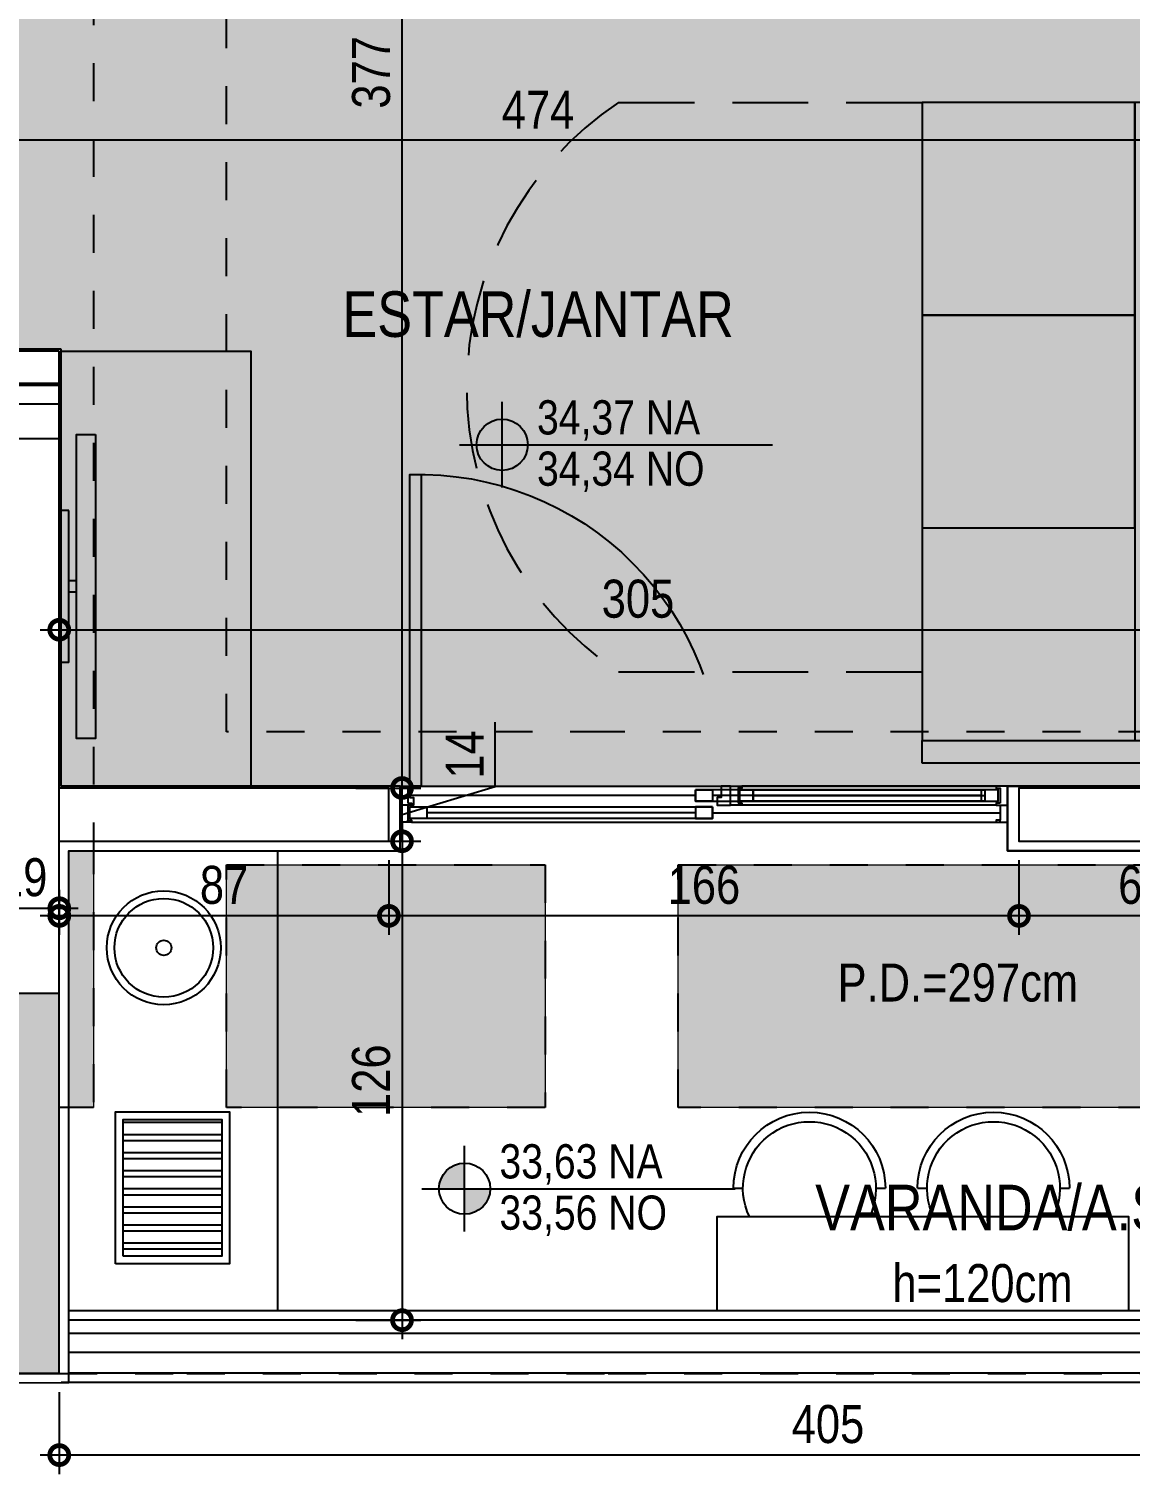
# Model space of a CAD drawing. Header units: metres. Extents: x -23 to 570, y -54 to 184.
# Drawn here: x 9.52 to 12.421, y -53.265 to -49.46 of the extents above; entities that cross this region are included whole.
import ezdxf
from ezdxf.enums import TextEntityAlignment as Align
from ezdxf.xclip import XClip

# ---------------------------------------------------------------- set-up
doc = ezdxf.new("R2010")
doc.units = ezdxf.units.M
doc.header["$XCLIPFRAME"] = 0
doc.header["$PDMODE"] = 35
doc.linetypes.add('DASHEDX2', pattern=[1.5, 1, -0.5])
doc.linetypes.add('PUC$0$DASHEDX2', pattern=[1.5, 1, -0.5])
for name, color, linetype in [('1', 232, 'DASHEDX2'), ('4', 2, 'Continuous'), ('ARQ-DIM', 2, 'Continuous'), ('ARQ-SIM', 1, 'Continuous'), ('ARQ-TXT', 2, 'Continuous'), ('PUC$0$ARQ-ALV ACAB', 4, 'Continuous'), ('PUC$0$ARQ-ALV OSSO', 5, 'Continuous'), ('PUC$0$ARQ-AUX', 7, 'Continuous'), ('PUC$0$ARQ-AUX1 @ 1', 1, 'Continuous'), ('PUC$0$ARQ-AUX2', 2, 'Continuous'), ('PUC$0$ARQ-CAX @ 1', 1, 'Continuous'), ('PUC$0$ARQ-MOB', 7, 'Continuous'), ('PUC$0$ARQ-MOB @ 1', 7, 'Continuous'), ('PUC$0$ARQ-PRJ', 7, 'PUC$0$DASHEDX2')]:
    doc.layers.add(name, color=color, linetype=linetype)
doc.layers.add('PUC$0$ARQ-FORRO', color=9, linetype='Continuous', lineweight=5)
doc.styles.add('Adesa', font='ARIALN.TTF')
doc.dimstyles.new('ADESA 1-0050', dxfattribs={"dimtxt": 0.1, "dimasz": 0.1, "dimexe": 0.05, "dimexo": 0.05, "dimgap": 0.03, "dimtad": 1, "dimdec": 1, "dimlfac": 100, "dimzin": 12, "dimtxsty": 'Adesa', "dimblk": 'DOTSMALL', "dimcen": 1, "dimdle": 0.05, "dimclrd": 1, "dimclre": 1, "dimclrt": 256, "dimazin": 3, "dimtm": 1e-09, "dimtfac": 1, "dimtdec": 1, "dimtmove": 1, "dimatfit": 0, "dimldrblk": 'DOTSMALL', "dimfxl": 0.8, "dimtvp": 2, "dimtolj": 1, "dimtzin": 0, "dimarcsym": 0})

# ---------------------------------------------------------------- blocks, each defined once
blk = doc.blocks.new('_DotSmall')
at = {"color": 0, "linetype": 'ByBlock', "const_width": 0.5}
blk.add_lwpolyline([(-0.0625, 0, 1), (0.0625, 0, 1)], format="xyb", close=True, dxfattribs=at)
blk = doc.blocks.new('*D493')
at = {"layer": 'ARQ-DIM', "color": 1, "lineweight": -2, "transparency": 16777216}
for p, q in [((13.65, -52.9792), (13.65, -53.2653)), ((9.6, -53.05), (9.6, -53.2653)), ((13.7, -53.2153), (9.55, -53.2153))]:
    blk.add_line(p, q, dxfattribs=at)
at = {"layer": 'Defpoints', "color": 0, "transparency": 16777216}
for p in [(13.65, -52.9292, 0), (9.6, -53, 0), (9.6, -53.2153)]:
    blk.add_point(p, dxfattribs=at)
at = {"layer": 'ARQ-DIM', "color": 1, "lineweight": -2, "transparency": 16777216, "xscale": 0.1, "yscale": 0.1, "zscale": 0.1, "rotation": 180}
blk.add_blockref('_DotSmall', (9.6, -53.2153), dxfattribs=at)
at = {"layer": 'ARQ-DIM', "color": 1, "lineweight": -2, "transparency": 16777216, "xscale": 0.1, "yscale": 0.1, "zscale": 0.1}
blk.add_blockref('_DotSmall', (13.65, -53.2153), dxfattribs=at)
at = {"layer": 'ARQ-DIM', "transparency": 16777216, "insert": (11.625, -53.1342), "char_height": 0.1, "attachment_point": 5, "style": 'Adesa'}
blk.add_mtext('\\A1;405', dxfattribs=at)
blk = doc.blocks.new('*D664')
at = {"layer": 'ARQ-DIM', "color": 1, "lineweight": -2, "transparency": 16777216}
for p, q in [((12.1282, -51.6488), (12.1282, -51.8455)), ((12.7782, -51.6488), (12.7782, -51.8455)), ((12.8282, -51.7955), (12.0782, -51.7955))]:
    blk.add_line(p, q, dxfattribs=at)
at = {"layer": 'Defpoints', "color": 0, "transparency": 16777216}
for p in [(12.1282, -51.5988, 0), (12.7782, -51.5988, 0), (12.1282, -51.7955)]:
    blk.add_point(p, dxfattribs=at)
at = {"layer": 'ARQ-DIM', "color": 1, "lineweight": -2, "transparency": 16777216, "xscale": 0.1, "yscale": 0.1, "zscale": 0.1, "rotation": 180}
blk.add_blockref('_DotSmall', (12.1282, -51.7955), dxfattribs=at)
at = {"layer": 'ARQ-DIM', "color": 1, "lineweight": -2, "transparency": 16777216, "xscale": 0.1, "yscale": 0.1, "zscale": 0.1}
blk.add_blockref('_DotSmall', (12.7782, -51.7955), dxfattribs=at)
at = {"layer": 'ARQ-DIM', "transparency": 16777216, "insert": (12.4532, -51.7145), "char_height": 0.1, "attachment_point": 5, "style": 'Adesa'}
blk.add_mtext('\\A1;65', dxfattribs=at)
blk = doc.blocks.new('*D665')
at = {"layer": 'ARQ-DIM', "color": 1, "lineweight": -2, "transparency": 16777216}
for p, q in [((10.4682, -51.6488), (10.4682, -51.8455)), ((12.1282, -51.6488), (12.1282, -51.8455)), ((12.1782, -51.7955), (10.4182, -51.7955))]:
    blk.add_line(p, q, dxfattribs=at)
at = {"layer": 'Defpoints', "color": 0, "transparency": 16777216}
for p in [(10.4682, -51.5988, 0), (12.1282, -51.5988, 0), (10.4682, -51.7955)]:
    blk.add_point(p, dxfattribs=at)
at = {"layer": 'ARQ-DIM', "color": 1, "lineweight": -2, "transparency": 16777216, "xscale": 0.1, "yscale": 0.1, "zscale": 0.1, "rotation": 180}
blk.add_blockref('_DotSmall', (10.4682, -51.7955), dxfattribs=at)
at = {"layer": 'ARQ-DIM', "color": 1, "lineweight": -2, "transparency": 16777216, "xscale": 0.1, "yscale": 0.1, "zscale": 0.1}
blk.add_blockref('_DotSmall', (12.1282, -51.7955), dxfattribs=at)
at = {"layer": 'ARQ-DIM', "transparency": 16777216, "insert": (11.2982, -51.7145), "char_height": 0.1, "attachment_point": 5, "style": 'Adesa'}
blk.add_mtext('\\A1;166', dxfattribs=at)
blk = doc.blocks.new('*D666')
at = {"layer": 'ARQ-DIM', "color": 1, "lineweight": -2, "transparency": 16777216}
for p, q in [((10.4682, -51.6488), (10.4682, -51.8455)), ((9.6001, -51.7272), (9.6001, -51.8455)), ((10.5182, -51.7955), (9.5501, -51.7955))]:
    blk.add_line(p, q, dxfattribs=at)
at = {"layer": 'Defpoints', "color": 0, "transparency": 16777216}
for p in [(10.4682, -51.5988, 0), (9.6001, -51.6772, 0), (9.6001, -51.7955)]:
    blk.add_point(p, dxfattribs=at)
at = {"layer": 'ARQ-DIM', "color": 1, "lineweight": -2, "transparency": 16777216, "xscale": 0.1, "yscale": 0.1, "zscale": 0.1, "rotation": 180}
blk.add_blockref('_DotSmall', (9.6001, -51.7955), dxfattribs=at)
at = {"layer": 'ARQ-DIM', "color": 1, "lineweight": -2, "transparency": 16777216, "xscale": 0.1, "yscale": 0.1, "zscale": 0.1}
blk.add_blockref('_DotSmall', (10.4682, -51.7955), dxfattribs=at)
at = {"layer": 'ARQ-DIM', "transparency": 16777216, "insert": (10.0341, -51.7145), "char_height": 0.1, "attachment_point": 5, "style": 'Adesa'}
blk.add_mtext('\\A1;87', dxfattribs=at)
blk = doc.blocks.new('*D667')
at = {"layer": 'ARQ-DIM', "color": 1, "lineweight": -2, "transparency": 16777216}
for p, q in [((9.41, -51.7272), (9.41, -51.8254)), ((9.6001, -51.7272), (9.6001, -51.8254)), ((9.36, -51.7754), (9.6501, -51.7754))]:
    blk.add_line(p, q, dxfattribs=at)
at = {"layer": 'Defpoints', "color": 0, "transparency": 16777216}
for p in [(9.41, -51.6772, 0), (9.6001, -51.6772, 0), (9.6001, -51.7754)]:
    blk.add_point(p, dxfattribs=at)
at = {"layer": 'ARQ-DIM', "color": 1, "lineweight": -2, "transparency": 16777216, "xscale": 0.1, "yscale": 0.1, "zscale": 0.1, "rotation": 180}
blk.add_blockref('_DotSmall', (9.41, -51.7754), dxfattribs=at)
at = {"layer": 'ARQ-DIM', "color": 1, "lineweight": -2, "transparency": 16777216, "xscale": 0.1, "yscale": 0.1, "zscale": 0.1}
blk.add_blockref('_DotSmall', (9.6001, -51.7754), dxfattribs=at)
at = {"layer": 'ARQ-DIM', "transparency": 16777216, "insert": (9.505, -51.6943), "char_height": 0.1, "attachment_point": 5, "style": 'Adesa'}
blk.add_mtext('\\A1;19', dxfattribs=at)
blk = doc.blocks.new('*D692')
at = {"layer": 'ARQ-DIM', "color": 1, "lineweight": -2, "transparency": 16777216}
for p, q in [((7.9011, -49.4283), (7.9011, -49.803)), ((12.6382, -49.7988), (12.6382, -49.703)), ((12.6882, -49.753), (7.8511, -49.753))]:
    blk.add_line(p, q, dxfattribs=at)
at = {"layer": 'Defpoints', "color": 0, "transparency": 16777216}
for p in [(7.9011, -49.3783), (7.9011, -49.753), (12.6382, -49.8488, 0)]:
    blk.add_point(p, dxfattribs=at)
at = {"layer": 'ARQ-DIM', "color": 1, "lineweight": -2, "transparency": 16777216, "xscale": 0.1, "yscale": 0.1, "zscale": 0.1, "rotation": 180}
blk.add_blockref('_DotSmall', (7.9011, -49.753), dxfattribs=at)
at = {"layer": 'ARQ-DIM', "color": 1, "lineweight": -2, "transparency": 16777216, "xscale": 0.1, "yscale": 0.1, "zscale": 0.1}
blk.add_blockref('_DotSmall', (12.6382, -49.753), dxfattribs=at)
at = {"layer": 'ARQ-DIM', "transparency": 16777216, "insert": (10.8612, -49.673), "char_height": 0.1, "attachment_point": 5, "style": 'Adesa'}
blk.add_mtext('\\A1;474', dxfattribs=at)
blk = doc.blocks.new('*D700')
at = {"layer": 'ARQ-DIM', "color": 1, "lineweight": -2, "transparency": 16777216}
for p, q in [((10.5029, -51.5088), (10.5029, -47.64)), ((10.3808, -47.69), (10.5529, -47.69)), ((10.3808, -51.4588), (10.5529, -51.4588))]:
    blk.add_line(p, q, dxfattribs=at)
at = {"layer": 'Defpoints', "color": 0, "transparency": 16777216}
for p in [(10.3308, -47.69, 0), (10.5029, -47.69), (10.3308, -51.4588, 0)]:
    blk.add_point(p, dxfattribs=at)
at = {"layer": 'ARQ-DIM', "color": 1, "lineweight": -2, "transparency": 16777216, "xscale": 0.1, "yscale": 0.1, "zscale": 0.1}
for p, rotation in [((10.5029, -47.69), 90), ((10.5029, -51.4588), 270)]:
    blk.add_blockref('_DotSmall', p, dxfattribs=dict(at, rotation=rotation))
at = {"layer": 'ARQ-DIM', "transparency": 16777216, "insert": (10.4219, -49.5744), "char_height": 0.1, "attachment_point": 5, "rotation": 90, "style": 'Adesa'}
blk.add_mtext('\\A1;377', dxfattribs=at)
blk = doc.blocks.new('*D701')
at = {"layer": 'ARQ-DIM', "color": 1, "lineweight": -2, "transparency": 16777216}
for p, q in [((10.7485, -51.4551), (10.7485, -51.2856)), ((10.5029, -51.4588), (10.5029, -51.3588)), ((10.3808, -51.4588), (10.5529, -51.4588)), ((10.5029, -51.5288), (10.7485, -51.4551)), ((10.5029, -51.5988), (10.5029, -51.4588)), ((10.5029, -51.5988), (10.5029, -51.4588)), ((10.3808, -51.5988), (10.5529, -51.5988)), ((10.5029, -51.5988), (10.5029, -51.6988))]:
    blk.add_line(p, q, dxfattribs=at)
at = {"layer": 'Defpoints', "color": 0, "transparency": 16777216}
for p in [(10.3308, -51.4588, 0), (10.5029, -51.4588), (10.3308, -51.5988, 0)]:
    blk.add_point(p, dxfattribs=at)
at = {"layer": 'ARQ-DIM', "color": 1, "lineweight": -2, "transparency": 16777216, "xscale": 0.1, "yscale": 0.1, "zscale": 0.1}
for p, rotation in [((10.5029, -51.4588), 270), ((10.5029, -51.5988), 90)]:
    blk.add_blockref('_DotSmall', p, dxfattribs=dict(at, rotation=rotation))
at = {"layer": 'ARQ-DIM', "transparency": 16777216, "insert": (10.6683, -51.3704), "char_height": 0.1, "attachment_point": 5, "rotation": 90, "style": 'Adesa'}
blk.add_mtext('\\A1;14', dxfattribs=at)
blk = doc.blocks.new('*D702')
at = {"layer": 'ARQ-DIM', "color": 1, "lineweight": -2, "transparency": 16777216}
for p, q in [((10.5029, -51.5488), (10.5029, -52.91)), ((10.3808, -51.5988), (10.5529, -51.5988)), ((10.3808, -52.86), (10.5529, -52.86))]:
    blk.add_line(p, q, dxfattribs=at)
at = {"layer": 'Defpoints', "color": 0, "transparency": 16777216}
for p in [(10.3308, -51.5988, 0), (10.3308, -52.86, 0), (10.5029, -52.86)]:
    blk.add_point(p, dxfattribs=at)
at = {"layer": 'ARQ-DIM', "color": 1, "lineweight": -2, "transparency": 16777216, "xscale": 0.1, "yscale": 0.1, "zscale": 0.1}
for p, rotation in [((10.5029, -51.5988), 90), ((10.5029, -52.86), 270)]:
    blk.add_blockref('_DotSmall', p, dxfattribs=dict(at, rotation=rotation))
at = {"layer": 'ARQ-DIM', "transparency": 16777216, "insert": (10.4219, -52.2294), "char_height": 0.1, "attachment_point": 5, "rotation": 90, "style": 'Adesa'}
blk.add_mtext('\\A1;126', dxfattribs=at)
blk = doc.blocks.new('*D712')
at = {"layer": 'ARQ-DIM', "color": 1, "lineweight": -2, "transparency": 16777216}
for p, q in [((9.6, -51.4088), (9.6, -50.9921)), ((12.649, -51.4088), (12.649, -50.9921)), ((9.55, -51.0421), (12.699, -51.0421))]:
    blk.add_line(p, q, dxfattribs=at)
at = {"layer": 'Defpoints', "color": 0, "transparency": 16777216}
for p in [(12.649, -51.0421), (9.6, -51.4588, 0), (12.649, -51.4588)]:
    blk.add_point(p, dxfattribs=at)
at = {"layer": 'ARQ-DIM', "color": 1, "lineweight": -2, "transparency": 16777216, "xscale": 0.1, "yscale": 0.1, "zscale": 0.1, "rotation": 180}
blk.add_blockref('_DotSmall', (9.6, -51.0421), dxfattribs=at)
at = {"layer": 'ARQ-DIM', "color": 1, "lineweight": -2, "transparency": 16777216, "xscale": 0.1, "yscale": 0.1, "zscale": 0.1}
blk.add_blockref('_DotSmall', (12.649, -51.0421), dxfattribs=at)
at = {"layer": 'ARQ-DIM', "transparency": 16777216, "insert": (11.1245, -50.961), "char_height": 0.1, "attachment_point": 5, "style": 'Adesa'}
blk.add_mtext('\\A1;305', dxfattribs=at)
blk = doc.blocks.new('NipAcOs')
at = {"layer": 'ARQ-SIM'}
h = blk.add_hatch(color=256, dxfattribs=at)
h.dxf.hatch_style = 1
h.paths.add_polyline_path([(0, 0.15, 0.414214), (-0.15, 0), (0, 0)])
h.paths.add_polyline_path([(0.15, 0), (0, 0), (0, -0.15, 0.414214)])
for p, q in [((0, -0.25), (0, 0.25)), ((-0.25, 0), (0.15, 0)), ((0.15, 0), (1.5834, 0))]:
    blk.add_line(p, q, dxfattribs=at)
blk.add_circle((0, 0), 0.15, dxfattribs=at)
at = {"style": 'Adesa'}
for p in [(0.204, 0.06), (0.204, -0.24)]:
    blk.add_attdef('000,00', p, '', height=0.2, dxfattribs=at)
blk = doc.blocks.new('*U2430')
at = {"color": 0, "linetype": 'ByBlock', "ltscale": 0.5}
for points in [[(0.02, -0.045), (0.03, -0.045), (0.03, -0.05), (0.02, -0.05), (0.02, -0.09), (0.03, -0.09), (0.03, -0.095), (0.02, -0.095), (0.02, -0.09), (0.03, -0.09), (0.03, -0.095), (0, -0.095), (0, 0), (0.03, 0), (0.03, -0.005), (0.02, -0.005), (0.02, -0.045)], [(1.58, -0.045), (1.57, -0.045), (1.57, -0.05), (1.58, -0.05), (1.58, -0.09), (1.57, -0.09), (1.57, -0.095), (1.58, -0.095), (1.58, -0.09), (1.57, -0.09), (1.57, -0.095), (1.6, -0.095), (1.6, 0), (1.57, 0), (1.57, -0.005), (1.58, -0.005), (1.58, -0.045)], [(0.025, -0.01), (0.07, -0.01), (0.07, -0.04), (0.025, -0.04)], [(0.8225, -0.01), (0.7775, -0.01), (0.7775, -0.04), (0.8225, -0.04)], [(0.7775, -0.055), (0.8225, -0.055), (0.8225, -0.085), (0.7775, -0.085)], [(1.575, -0.055), (1.53, -0.055), (1.53, -0.085), (1.575, -0.085)]]:
    blk.add_lwpolyline(points, close=True, dxfattribs=at)
at = {"color": 8, "linetype": 'ByBlock', "ltscale": 0.5}
for points in [[(1.57, 0), (0.03, 0)], [(0.8225, -0.025), (1.58, -0.025)], [(0.7775, -0.07), (0.02, -0.07)], [(1.57, -0.095), (0.03, -0.095)]]:
    blk.add_lwpolyline(points, dxfattribs=at)
at = {"color": 7, "linetype": 'ByBlock', "ltscale": 0.5}
for points in [[(0.8225, -0.01), (0.8225, -0.04), (0.025, -0.04), (0.025, -0.01)], [(0.7775, -0.055), (0.7775, -0.085), (1.575, -0.085), (1.575, -0.055)]]:
    blk.add_lwpolyline(points, close=True, dxfattribs=at)
for points in [[(0.07, -0.025), (0.7775, -0.025)], [(0.8225, -0.07), (1.53, -0.07)]]:
    blk.add_lwpolyline(points, dxfattribs=at)
blk = doc.blocks.new('PUC$0$pl apto tipo 3 puc')
at = {"layer": 'PUC$0$ARQ-ALV ACAB'}
for p, q in [((-13.6341, 3.0254), (-9.6141, 3.0254, 0)), ((-9.6341, 2.8354, 0), (-13.6341, 2.8354))]:
    blk.add_line(p, q, dxfattribs=at)
at = {"layer": 'PUC$0$ARQ-ALV ACAB', "elevation": 0}
blk.add_lwpolyline([(-9.2623, 3.0266), (-9.6341, 3.0254), (-9.6341, 1.625), (-10.5072, 1.625), (-10.5072, 1.455), (-9.614, 1.455), (-9.614, 0.395), (-8.48, 0.395), (-8.48, -0.0782), (-8.33, -0.0782), (-8.33, 0.545), (-9.254, 0.545), (-9.254, 2.8554)], dxfattribs=at)
blk.add_lwpolyline([(-12.8122, 0.9361), (-12.8672, 0.9361), (-12.8672, 0.7661), (-12.7922, 0.7661), (-12.7922, -0.1638), (-12.6422, -0.1638), (-12.6422, 1.455), (-12.1072, 1.455), (-12.1072, 1.625), (-12.8122, 1.625)], close=True, dxfattribs=at)
at = {"layer": 'PUC$0$ARQ-ALV OSSO'}
for p, q in [((-9.2573, 3.0004, 0), (-9.6091, 3.0004, 0)), ((-9.6091, 3.0004, 0), (-9.6091, 1.6, 0)), ((-9.609, 1.6, 0), (-10.4772, 1.6, 0)), ((-10.4772, 1.6, 0), (-10.4772, 1.46, 0)), ((-9.6091, 1.6, 0), (-9.6091, 1.6, 0)), ((-10.4772, 1.46, 0), (-9.609, 1.46, 0)), ((-9.609, 0.4), (-8.475, 0.4, 0))]:
    blk.add_line(p, q, dxfattribs=at)
blk.add_lwpolyline([(-9.609, 2.0012), (-9.609, 0.4)], dxfattribs=at)
at = {"layer": 'PUC$0$ARQ-ALV OSSO', "elevation": 0}
blk.add_lwpolyline([(-12.7872, 0.9111), (-12.8372, 0.9111), (-12.8372, 0.7711), (-12.7872, 0.7711), (-12.7872, -0.1588), (-12.6472, -0.1588), (-12.6472, 1.46), (-12.1372, 1.46), (-12.1372, 1.6), (-12.7872, 1.6)], close=True, dxfattribs=at)
blk.add_lwpolyline([(-9.259, 0.54), (-9.609, 0.54)], dxfattribs=at)
at = {"layer": 'PUC$0$ARQ-AUX', "elevation": 0}
for points in [[(-13.6341, 3.0004), (-9.6341, 3.0004)], [(-9.6341, 2.8604), (-13.6341, 2.8604)]]:
    blk.add_lwpolyline(points, dxfattribs=at)
at = {"layer": 'PUC$0$ARQ-AUX2', "elevation": 0}
for points in [[(-9.6341, 2.9454), (-13.6341, 2.9454)], [(-9.6341, 2.8954), (-13.6341, 2.8954)]]:
    blk.add_lwpolyline(points, dxfattribs=at)
at = {"layer": 'PUC$0$ARQ-AUX1 @ 1', "xscale": -1, "rotation": 180}
blk.add_blockref('*U2430', (-12.1072, 1.455, 0), dxfattribs=at)
blk = doc.blocks.new('*U2451')
for points in [[(-0.025, -0.1), (0, -0.1), (0, -0.07), (0.01, -0.07), (0.01, -0.05), (-0.025, -0.05), (-0.025, -0.1)], [(0.845, -0.1), (0.82, -0.1), (0.82, -0.07), (0.81, -0.07), (0.81, -0.05), (0.845, -0.05), (0.845, -0.1)], [(0, -0.1), (0, -0.9204), (0.03, -0.9204), (0.03, -0.1)]]:
    blk.add_lwpolyline(points, close=True)
at = {"layer": 'PUC$0$ARQ-PRJ'}
blk.add_arc((0.0237, -0.1242), 0.7967, 268.2987, 1.7401, dxfattribs=at)
blk = doc.blocks.new('*U2452')
at = {"color": 0, "linetype": 'ByBlock', "ltscale": 0.5}
for points in [[(0.02, -0.045), (0.02, -0.045), (0.02, -0.045), (0.02, -0.045), (0.02, -0.045), (0.02, -0.045), (0.02, -0.045), (0.02, -0.045), (0.02, -0.045), (0.03, -0.045), (0.03, -0.05), (0, -0.05), (0, 0), (0.03, 0), (0.03, -0.005), (0.02, -0.005), (0.02, -0.045)], [(0.71, -0.045), (0.71, -0.045), (0.71, -0.045), (0.71, -0.045), (0.71, -0.045), (0.71, -0.045), (0.71, -0.045), (0.71, -0.045), (0.71, -0.045), (0.7, -0.045), (0.7, -0.05), (0.73, -0.05), (0.73, 0), (0.7, 0), (0.7, -0.005), (0.71, -0.005), (0.71, -0.045)], [(0.025, -0.01), (0.06, -0.01), (0.06, -0.04), (0.025, -0.04)], [(0.705, -0.01), (0.67, -0.01), (0.67, -0.04), (0.705, -0.04)]]:
    blk.add_lwpolyline(points, close=True, dxfattribs=at)
at = {"color": 8, "linetype": 'ByBlock', "ltscale": 0.5}
for points in [[(0.7, 0), (0.03, 0)], [(0.7, -0.05), (0.03, -0.05)]]:
    blk.add_lwpolyline(points, dxfattribs=at)
at = {"color": 7, "linetype": 'ByBlock', "ltscale": 0.5}
blk.add_lwpolyline([(0.67, -0.01), (0.67, -0.04), (0.06, -0.04), (0.06, -0.01)], close=True, dxfattribs=at)
blk.add_lwpolyline([(0.06, -0.025), (0.67, -0.025)], dxfattribs=at)
blk = doc.blocks.new('PUC$0$ARQ-LAY-SOF')
at = {"layer": 'PUC$0$ARQ-MOB'}
for points in [[(0.2, 1.74), (0.2, 0.06), (0, 0.06), (0, 1.74)], [(0.76, 1.74), (0.76, 0.06), (0, 0.06), (0, 1.74)], [(0.76, 1.74), (0.76, 1.18), (0.2, 1.18), (0.2, 1.74)], [(0.76, 1.18), (0.76, 0.62), (0.2, 0.62), (0.2, 1.18)], [(0.76, 0), (0.76, 0.06), (0, 0.06), (0, 0)]]:
    blk.add_lwpolyline(points, close=True, dxfattribs=at)
blk = doc.blocks.new('*U2466')
for p, q in [((-0.2, -0.02), (-0.2, 0)), ((0.2, -0.02), (0.2, 0)), ((-0.015, -0.04), (-0.015, -0.02)), ((0.015, -0.04), (0.015, -0.02))]:
    blk.add_line(p, q)
for points in [[(0.2, 0), (-0.2, 0)], [(0.2, -0.02), (-0.2, -0.02)]]:
    blk.add_lwpolyline(points)
blk.add_lwpolyline([(-0.4, -0.09), (0.4, -0.09), (0.4, -0.04), (-0.4, -0.04)], close=True)
blk = doc.blocks.new('PUC$0$layout pcd puc 3')
at = {"layer": 'PUC$0$ARQ-MOB'}
h = blk.add_hatch(dxfattribs=at)
h.set_pattern_fill('ANSI32', color=256, scale=0.005, angle=405)
h.set_pattern_definition([(360, (-191.628796, 74.311636), (2e-17, 0.047625), []), (360, (-191.61292, 74.29576), (2e-17, 0.047625), [])])
h.paths.add_polyline_path([(4.4751, 0.1637), (4.4751, 0.5237), (4.2151, 0.5237), (4.2152, 0.1636)])
at = {"layer": 'PUC$0$ARQ-MOB', "extrusion": (-8.65313e-07, 4.32089e-06, 1), "elevation": 0}
blk.add_lwpolyline([(4.0501, 2.5467), (4.55, 2.5467), (4.55, 1.4012), (4.05, 1.4012)], close=True, dxfattribs=at)
at = {"layer": 'PUC$0$ARQ-MOB', "elevation": 0}
for points in [[(4.07, 1.2312), (4.62, 1.2312), (4.62, 0.02), (4.0701, 0.02)], [(4.1934, 0.1437), (4.1934, 0.5437), (4.4934, 0.5437), (4.4934, 0.1436)], [(4.2134, 0.1637), (4.2134, 0.5237), (4.4734, 0.5237), (4.4734, 0.1636)]]:
    blk.add_lwpolyline(points, close=True, dxfattribs=at)
at = {"layer": 'PUC$0$ARQ-MOB'}
for radius in [0.15, 0.13, 0.02]:
    blk.add_circle((4.3203, 0.9755, 0), radius, dxfattribs=at)
at = {"layer": 'PUC$0$ARQ-MOB', "color": 7, "extrusion": (-8.65313e-07, 4.32089e-06, 1), "xscale": -1}
blk.add_blockref('PUC$0$ARQ-LAY-SOF', (7.0782, 1.4615, 0), dxfattribs=at)
at = {"layer": 'PUC$0$ARQ-MOB @ 1', "xscale": -1.000000000000001, "rotation": 90}
blk.add_blockref('*U2466', (4.0501, 1.9268, 0), dxfattribs=at)
blk = doc.blocks.new('PUC$0$BCO')
at = {"layer": 'PUC$0$ARQ-MOB'}
blk.add_line((-0.1581, 0), (0.1581, 0), dxfattribs=at)
for points in [[(-0.2, -0.075), (-0.175, -0.075)], [(0.175, -0.075), (0.2, -0.075)]]:
    blk.add_lwpolyline(points, dxfattribs=at)
for radius, start, end in [(0.175, 154.6231, 25.3769), (0.2, 180, 0)]:
    blk.add_arc((0, -0.075), radius, start, end, dxfattribs=at)
blk = doc.blocks.new('PUC$0$pl forro pcd 3')
at = {"layer": 'PUC$0$ARQ-FORRO'}
h = blk.add_hatch(color=256, dxfattribs=at)
h.dxf.hatch_style = 1
h.paths.add_polyline_path([(1.8589, 1.4791), (3.7921, 1.4791), (3.7921, 1.0795), (6.8389, 1.0795), (6.8389, -1.5916), (5.0371, -1.5916), (5.0371, -0.6617), (4.8871, -0.6617), (4.8871, -2.2805), (1.8589, -2.2805), (1.8589, -1.13), (0.16, -1.13), (0.16, 0.0683), (1.8589, 0.0683)])
h = blk.add_hatch(color=256, dxfattribs=at)
h.dxf.hatch_style = 1
h.paths.add_polyline_path([(5.9617, -1.7616), (5.9616, -3.661), (6.8289, -3.6609), (6.8289, -2.0516), (6.1871, -2.0516), (6.187, -1.7616)])
h.paths.add_polyline_path([(3.484, -2.4875), (5.744, -2.4875), (5.744, -3.1267), (3.484, -3.1267)])
h.paths.add_polyline_path([(2.294, -2.4875), (3.134, -2.4875), (3.134, -3.1267), (2.294, -3.1267)])
h.paths.add_polyline_path([(6.5289, -2.7716), (6.7789, -2.7716), (6.7789, -3.0716), (6.5289, -3.0716)], flags=16)
h.paths.add_polyline_path([(1.944, -3.1267), (1.8789, -3.1267), (1.8789, -2.4505), (1.944, -2.4505)])
blk.add_lwpolyline([(1.8589, 1.4791), (3.7921, 1.4791), (3.7921, 1.0795), (6.8389, 1.0795), (6.8389, -1.5916), (5.0371, -1.5916), (5.0371, -0.6617), (4.8871, -0.6617), (4.8871, -2.2805), (1.8589, -2.2805), (1.8589, -1.13), (0.16, -1.13), (0.16, 0.0683), (1.8589, 0.0683)], close=True, dxfattribs=at)
at = {"layer": 'PUC$0$ARQ-FORRO', "elevation": 0}
for points in [[(1.944, -3.1267), (1.8789, -3.1267), (1.8789, -2.4505), (1.944, -2.4505)], [(2.294, -2.4875), (3.134, -2.4875), (3.134, -3.1267), (2.294, -3.1267)], [(3.484, -2.4875), (5.744, -2.4875), (5.744, -3.1267), (3.484, -3.1267)]]:
    blk.add_lwpolyline(points, close=True, dxfattribs=at)
blk = doc.blocks.new('PUC')
at = {"layer": 'PUC$0$ARQ-ALV ACAB', "elevation": 0}
for points in [[(9.605, -50.3033), (7.9061, -50.3033), (7.9061, -50.2733)], [(9.605, -51.4538), (9.605, -50.3033)], [(9.6251, -51.6238), (10.4982, -51.6238), (10.4982, -51.4588), (10.4982, -51.4538), (9.605, -51.4538)], [(12.8032, -51.6238), (12.0982, -51.6238), (12.0982, -51.4538), (12.4455, -51.4538)]]:
    blk.add_lwpolyline(points, dxfattribs=at)
at = {"layer": 'PUC$0$ARQ-ALV OSSO'}
for p, q in [((9.6, -52, 0), (9.6, -50.3083)), ((10.4682, -51.4588, 0), (9.6, -51.4588, 0)), ((10.4682, -51.5988, 0), (10.4682, -51.4588, 0)), ((9.6, -51.5988, 0), (10.4682, -51.5988, 0))]:
    blk.add_line(p, q, dxfattribs=at)
at = {"layer": 'PUC$0$ARQ-ALV OSSO', "elevation": 0}
for points in [[(9.6, -50.4483), (7.7611, -50.4483), (7.7611, -50.2783)], [(9.6, -50.3083), (7.9011, -50.3083), (7.9011, -50.2783)]]:
    blk.add_lwpolyline(points, dxfattribs=at)
at = {"layer": 'PUC$0$ARQ-ALV OSSO'}
blk.add_lwpolyline([(12.6382, -51.4588), (12.1282, -51.4588), (12.1282, -51.5988), (12.7782, -51.5988)], dxfattribs=at)
at = {"layer": 'PUC$0$ARQ-MOB', "elevation": 0}
blk.add_lwpolyline([(11.3332, -52.835), (11.3332, -52.5874), (12.4168, -52.5874), (12.4168, -52.835)], close=True, dxfattribs=at)
at = {"layer": 'PUC$0$ARQ-PRJ', "ltscale": 0.2, "elevation": 0}
blk.add_lwpolyline([(11.0732, -49.6535), (11.8732, -49.6535), (11.8732, -51.1535), (11.0732, -51.1535, -0.533333)], format="xyb", close=True, dxfattribs=at)
blk.add_lwpolyline([(11.0732, -49.6535), (11.8732, -49.6535), (11.8732, -51.1535), (11.0732, -51.1535, -0.533333)], format="xyb", close=True, dxfattribs=at)
at = {"layer": 'PUC$0$ARQ-ALV ACAB', "rotation": 180}
blk.add_blockref('PUC$0$pl apto tipo 3 puc', (-0.009, -49.9988, 0), dxfattribs=at)
at = {"layer": 'PUC$0$ARQ-CAX @ 1', "xscale": -1, "rotation": 180}
blk.add_blockref('*U2451', (10.5232, -51.5538, 0), dxfattribs=at)
at = {"layer": 'PUC$0$ARQ-CAX @ 1'}
blk.add_blockref('*U2452', (11.3682, -51.4538, 0), dxfattribs=at)
at = {"layer": 'PUC$0$ARQ-FORRO'}
blk.add_blockref('PUC$0$pl forro pcd 3', (7.7461, -49.1733, 0), dxfattribs=at)
at = {"layer": 'PUC$0$ARQ-MOB'}
blk.add_blockref('PUC$0$layout pcd puc 3', (5.555, -52.855, 0), dxfattribs=at)
at = {"layer": 'PUC$0$ARQ-MOB', "xscale": -1, "rotation": 180}
for p in [(11.5761, -52.5874, 0), (12.061, -52.5874, 0)]:
    blk.add_blockref('PUC$0$BCO', p, dxfattribs=at)
blk = doc.blocks.new('est-lo-07-6sb-r00')
at = {"layer": '4'}
h = blk.add_hatch(color=8, dxfattribs=at)
h.dxf.hatch_style = 1
h.paths.add_polyline_path([(213.004314, 592.98646), (232.004314, 592.98646), (232.004314, 743.98646), (213.004314, 743.98646)], flags=17)
h.paths.add_polyline_path([(517.003016, 942.98646), (353.003016, 942.98646), (353.003016, 923.986062), (498.003016, 923.986062), (498.003016, 465.008359), (498.003039, 465.008359), (498.003039, 450.008359), (498.003039, 395.98646), (517.003016, 395.98646)])
h.paths.add_polyline_path([(3672.003309, 253.001099), (3672.003309, 388.001099), (3637.003309, 388.001099), (3637.003309, 253.001099)])
h.paths.add_polyline_path([(3637.003309, 942.98646), (3637.003194, 872.98646), (3653.003309, 872.98646), (3653.003309, 599.001099), (3637.003309, 599.001099), (3637.003309, 539.001099), (3672.003309, 539.001099), (3672.003309, 942.98646)])
h.paths.add_polyline_path([(3672.003424, 102.001099), (3637.003309, 102.001099), (3637.003309, 42.001099), (3653.003307, 42.001099), (3653.003307, -229.998901), (3637.003309, -229.998901), (3637.003309, -299.998901), (3672.003424, -299.998901)])
h.paths.add_polyline_path([(3075.003309, -299.999844), (3110.003309, -299.999844), (3110.003309, -199.999844), (3075.003309, -199.999844)])
h.paths.add_polyline_path([(3075.003309, 270.500177), (3110.003309, 270.500177), (3110.003309, 370.500177), (3075.003309, 370.500177)])
h.paths.add_polyline_path([(520.003309, 942.98646), (520.003309, 395.98646), (555.003309, 395.98646), (555.003309, 451.98646), (539.003309, 451.98646), (539.003309, 872.98646), (555.003309, 872.98646), (555.003309, 942.98646)])
h.paths.add_polyline_path([(-2102.995138, 253.000177), (-2102.995138, 388.000177), (-2137.995138, 388.000177), (-2137.995138, 253.000177)])
h.paths.add_polyline_path([(-2137.995138, 101.999935), (-2137.995138, -299.999844), (-2102.995138, -299.999844), (-2102.995138, -229.999844), (-2118.995138, -229.999844), (-2118.995138, 41.999935), (-2102.995138, 41.999935), (-2102.995138, 101.999935)])
h.paths.add_polyline_path([(-2137.995141, 942.98646), (-2137.995141, 538.988972), (-2102.995141, 538.988972), (-2102.995141, 598.988972), (-2118.995141, 598.988972), (-2118.995141, 872.98646), (-2102.995141, 872.98646), (-2102.995141, 942.98646)])
h.paths.add_polyline_path([(520.003309, 245.003526), (520.003309, -299.999844), (555.003309, -299.999844), (555.003309, -229.999844), (539.003309, -229.999844), (539.003309, 185.003526), (555.003309, 185.003526), (555.003309, 245.003526)])
h.paths.add_polyline_path([(-34.995574, 942.98646), (-34.995574, 872.98646), (-18.995574, 872.98646), (-18.995574, 455.98646), (-34.995574, 455.98646), (-34.995574, 395.98646), (232.004426, 395.98646), (232.004426, 481.98646), (213.004426, 481.98646), (213.004426, 414.98646), (0.004426, 414.98646), (0.004426, 923.98646), (213.004426, 923.98646), (213.004426, 854.98646), (232.004426, 854.98646), (232.004426, 923.98646), (252.004426, 923.98646), (252.004426, 942.98646)])
h.paths.add_polyline_path([(3075.003309, 842.98646), (3110.003309, 842.98646), (3110.003309, 942.98646), (3075.003309, 942.98646)])
h.paths.add_polyline_path([(2530.003309, -299.999844), (2570.003309, -299.999844), (2570.003309, -199.999844), (2530.003309, -199.999844)])
h.paths.add_polyline_path([(2530.003309, 145.003526), (2570.003309, 145.003526), (2570.003309, 245.003526), (2530.003309, 245.003526)])
h.paths.add_polyline_path([(2530.003309, 395.98646), (2570.003309, 395.98646), (2570.003309, 495.98646), (2530.003309, 495.98646)])
h.paths.add_polyline_path([(2530.003309, 842.98646), (2570.003309, 842.98646), (2570.003309, 942.98646), (2530.003309, 942.98646)])
h.paths.add_polyline_path([(1995.003309, -299.999844), (2030.003309, -299.999844), (2030.003309, -199.999844), (1995.003309, -199.999844)])
h.paths.add_polyline_path([(1995.003309, 145.003526), (2030.003309, 145.003526), (2030.003309, 245.003526), (1995.003309, 245.003526)])
h.paths.add_polyline_path([(1995.003309, 395.98646), (2030.003309, 395.98646), (2030.003309, 495.98646), (1995.003309, 495.98646)])
h.paths.add_polyline_path([(1995.003309, 842.98646), (2030.003309, 842.98646), (2030.003309, 942.98646), (1995.003309, 942.98646)])
h.paths.add_polyline_path([(1460.003309, -299.999844), (1495.003309, -299.999844), (1495.003309, -199.999844), (1460.003309, -199.999844)])
h.paths.add_polyline_path([(1460.003309, 145.003526), (1495.003309, 145.003526), (1495.003309, 245.003526), (1460.003309, 245.003526)])
h.paths.add_polyline_path([(1460.176641, 395.98646), (1495.176641, 395.98646), (1495.176641, 495.98646), (1460.176641, 495.98646)])
h.paths.add_polyline_path([(1460.003309, 842.98646), (1495.003309, 842.98646), (1495.003309, 942.98646), (1460.003309, 942.98646)])
h.paths.add_polyline_path([(925.003309, -299.999844), (960.003309, -299.999844), (960.003309, -199.999844), (925.003309, -199.999844)])
h.paths.add_polyline_path([(925.003309, 145.003526), (960.003309, 145.003526), (960.003309, 245.003526), (925.003309, 245.003526)])
h.paths.add_polyline_path([(925.003309, 395.98646), (960.003309, 395.98646), (960.003309, 495.98646), (925.003309, 495.98646)])
h.paths.add_polyline_path([(925.003309, 842.98646), (960.003309, 842.98646), (960.003309, 942.98646), (925.003309, 942.98646)])
h.paths.add_polyline_path([(-1582.999721, -299.999844), (-1547.999721, -299.999844), (-1547.999721, -199.999844), (-1582.999721, -199.999844)])
h.paths.add_polyline_path([(-500.999721, -299.999844), (-465.999721, -299.999844), (-465.999721, -199.999844), (-500.999721, -199.999844)])
h.paths.add_polyline_path([(-1042.999721, -299.999844), (-1002.999721, -299.999844), (-1002.999721, -199.999844), (-1042.999721, -199.999844)])
h.paths.add_polyline_path([(-500.999721, 145.003526), (-465.999721, 145.003526), (-465.999721, 245.003526), (-500.999721, 245.003526)])
h.paths.add_polyline_path([(-1042.999721, 145.003526), (-1002.999721, 145.003526), (-1002.999721, 245.003526), (-1042.999721, 245.003526)])
h.paths.add_polyline_path([(-500.999721, 395.98646), (-465.999721, 395.98646), (-465.999721, 495.98646), (-500.999721, 495.98646)])
h.paths.add_polyline_path([(-1042.999721, 395.98646), (-1002.999721, 395.98646), (-1002.999721, 495.98646), (-1042.999721, 495.98646)])
h.paths.add_polyline_path([(-1582.999721, 270.500177), (-1547.999721, 270.500177), (-1547.999721, 370.500177), (-1582.999721, 370.500177)])
h.paths.add_polyline_path([(-500.999721, 842.98646), (-465.999721, 842.98646), (-465.999721, 942.98646), (-500.999721, 942.98646)])
h.paths.add_polyline_path([(-1042.999721, 842.98646), (-1002.999721, 842.98646), (-1002.999721, 942.98646), (-1042.999721, 942.98646)])
h.paths.add_polyline_path([(-1582.999721, 842.98646), (-1547.999721, 842.98646), (-1547.999721, 942.98646), (-1582.999721, 942.98646)])
h.paths.add_polyline_path([(-35, 245.003526), (-35, 185.003526), (-19, 185.003526), (-19, -230), (-35, -230), (-35, -300), (517, -300), (517, 245), (498, 245), (498, -281), (0, -281), (0, -19), (255, -19), (255, 245.003526), (178.5, 245.003526), (178.5, 226.003526), (236, 226.003526), (236, 0), (0, 0), (0, 226.003526), (57.5, 226.003526), (57.5, 245.003526)])
at = {"layer": '1'}
for points in [[(969.011136, 165.003526), (969.011136, -158.575998)], [(1004.011136, -131.077221), (1004.011136, 165.003526)], [(1104.618868, -131.077221), (1004.011136, -131.077221)], [(1349.009683, -131.077221), (1104.618868, -131.077221)], [(969.011136, -158.575998), (969.011136, -229.999844)], [(1004.011136, -229.999844), (1004.011136, -166.077221)], [(1004.011136, -166.077221), (1088.011012, -166.077221)], [(1088.011012, -166.077221), (1088.011012, -229.999844)], [(1123.011012, -229.999844), (1123.011012, -166.076588)], [(1123.011012, -166.077221), (1349.009683, -166.077221)], [(969.011136, -229.999844), (960.003309, -229.999844)], [(1088.011012, -229.999844), (1004.011136, -229.999844)], [(1349.009683, -229.999844), (1123.011012, -229.999844)], [(960.003309, -299.999844), (993.619054, -299.999844)], [(993.619054, -299.999844), (1104.618868, -299.999844)], [(1104.618868, -299.999844), (1365.617709, -299.999844)]]:
    blk.add_lwpolyline(points, dxfattribs=at)
at = {"layer": '4', "linetype": 'Continuous'}
blk.add_lwpolyline([(925.003309, -299.999844), (960.003309, -299.999844), (960.003309, -199.999844), (925.003309, -199.999844), (925.003309, -299.999844)], dxfattribs=at)

msp = doc.modelspace()

# ---------------------------------------------------------------- block references
msp.add_blockref('PUC', (0, 0))
at = {"linetype": 'Continuous'}
ref = msp.add_blockref('est-lo-07-6sb-r00', (0, -50), dxfattribs=dict(at, xscale=0.01, yscale=0.01, zscale=0.01))
XClip(ref).set_block_clipping_path([(-2376.9387453747, -332.406408919), (3843.2300762764, 424.4148867243)])
at = {"layer": 'ARQ-SIM'}
ref = msp.add_blockref('NipAcOs', (10.7667, -50.5549, 0), dxfattribs=dict(at, xscale=0.45, yscale=0.45, zscale=0.45))
ref.add_attrib('000,00', '34,34 NO', (10.8585, -50.6629, 0), dxfattribs={"layer": '0', "color": 2, "height": 0.09, "style": 'Adesa'})
ref.add_attrib('000,00', '34,37 NA', (10.8585, -50.5279, 0), dxfattribs={"layer": '0', "color": 2, "height": 0.09, "style": 'Adesa'})
ref = msp.add_blockref('NipAcOs', (10.6678, -52.5138), dxfattribs=dict(at, xscale=0.45, yscale=0.45, zscale=0.45))
ref.add_attrib('000,00', '33,56 NO', (10.7596, -52.6218), dxfattribs={"layer": '0', "color": 2, "height": 0.09, "style": 'Adesa'})
ref.add_attrib('000,00', '33,63 NA', (10.7596, -52.4868), dxfattribs={"layer": '0', "color": 2, "height": 0.09, "style": 'Adesa'})

# ---------------------------------------------------------------- texts
at = {"layer": 'ARQ-TXT', "style": 'Adesa'}
for s, height, p in [('ESTAR/JANTAR', 0.12, (10.8614, -50.2087, 0)), ('P.D.=297cm', 0.1, (11.967, -51.9709, 0)), ('VARANDA/A.S', 0.12, (12.0535, -52.5611, 0)), ('h=120cm', 0.1, (12.032, -52.7604, 0))]:
    msp.add_text(s, height=height, dxfattribs=at).set_placement(p, align=Align.MIDDLE)

# ---------------------------------------------------------------- dimensions: what is measured, and where the dimension line sits
at = {"layer": 'ARQ-DIM'}
for base, p1, p2, angle, picture, middle in [((10.5029, -47.69, 0), (10.3308, -51.4588), (10.3308, -47.69, 0), 270, '*D700', (10.4219, -49.5744, 0)), ((12.649, -51.0421), (9.6, -51.4588, 0), (12.649, -51.4588), 180, '*D712', (11.1245, -50.961)), ((10.5029, -52.86, 0), (10.3308, -51.5988), (10.3308, -52.86, 0), 270, '*D702', (10.4219, -52.2294, 0)), ((9.6001, -51.7955, 0), (10.4682, -51.5988, 0), (9.6001, -51.6772, 0), 180, '*D666', (10.0341, -51.7145, 0))]:
    dim = msp.add_linear_dim(base=base, p1=p1, p2=p2, angle=angle, dimstyle='ADESA 1-0050', override={"dimdec": 0}, dxfattribs=at)
    dim.commit()
    dim.dimension.update_dxf_attribs({"geometry": picture, "text_midpoint": middle})
dim = msp.add_linear_dim(base=(7.9011, -49.753, 0), p1=(12.6382, -49.8488, 0), p2=(7.9011, -49.3783, 0), angle=180, dimstyle='ADESA 1-0050', override={"dimdec": 0}, dxfattribs=at)
dim.commit()
dim.dimension.update_dxf_attribs({"geometry": '*D692', "text_midpoint": (10.8612, -49.753, 0), "dimtype": 160})
for base, p1, p2, angle, picture, middle in [((10.5029, -51.4588, 0), (10.3308, -51.5988), (10.3308, -51.4588), 270, '*D701', (10.6683, -51.4251, 0)), ((10.4682, -51.7955, 0), (12.1282, -51.5988, 0), (10.4682, -51.5988, 0), 180, '*D665', (11.2982, -51.7145, 0)), ((12.1282, -51.7955, 0), (12.7782, -51.5988, 0), (12.1282, -51.5988, 0), 180, '*D664', (12.4532, -51.7145, 0)), ((9.6001, -51.7754), (9.41, -51.6772, 0), (9.6001, -51.6772, 0), 180, '*D667', (9.505, -51.6943)), ((9.6, -53.2153), (13.65, -52.9292, 0), (9.6, -53, 0), 180, '*D493', (11.625, -53.1342))]:
    dim = msp.add_linear_dim(base=base, p1=p1, p2=p2, angle=angle, dimstyle='ADESA 1-0050', dxfattribs=at)
    dim.commit()
    dim.dimension.update_dxf_attribs({"geometry": picture, "text_midpoint": middle})

doc.saveas('drawing.dxf')
